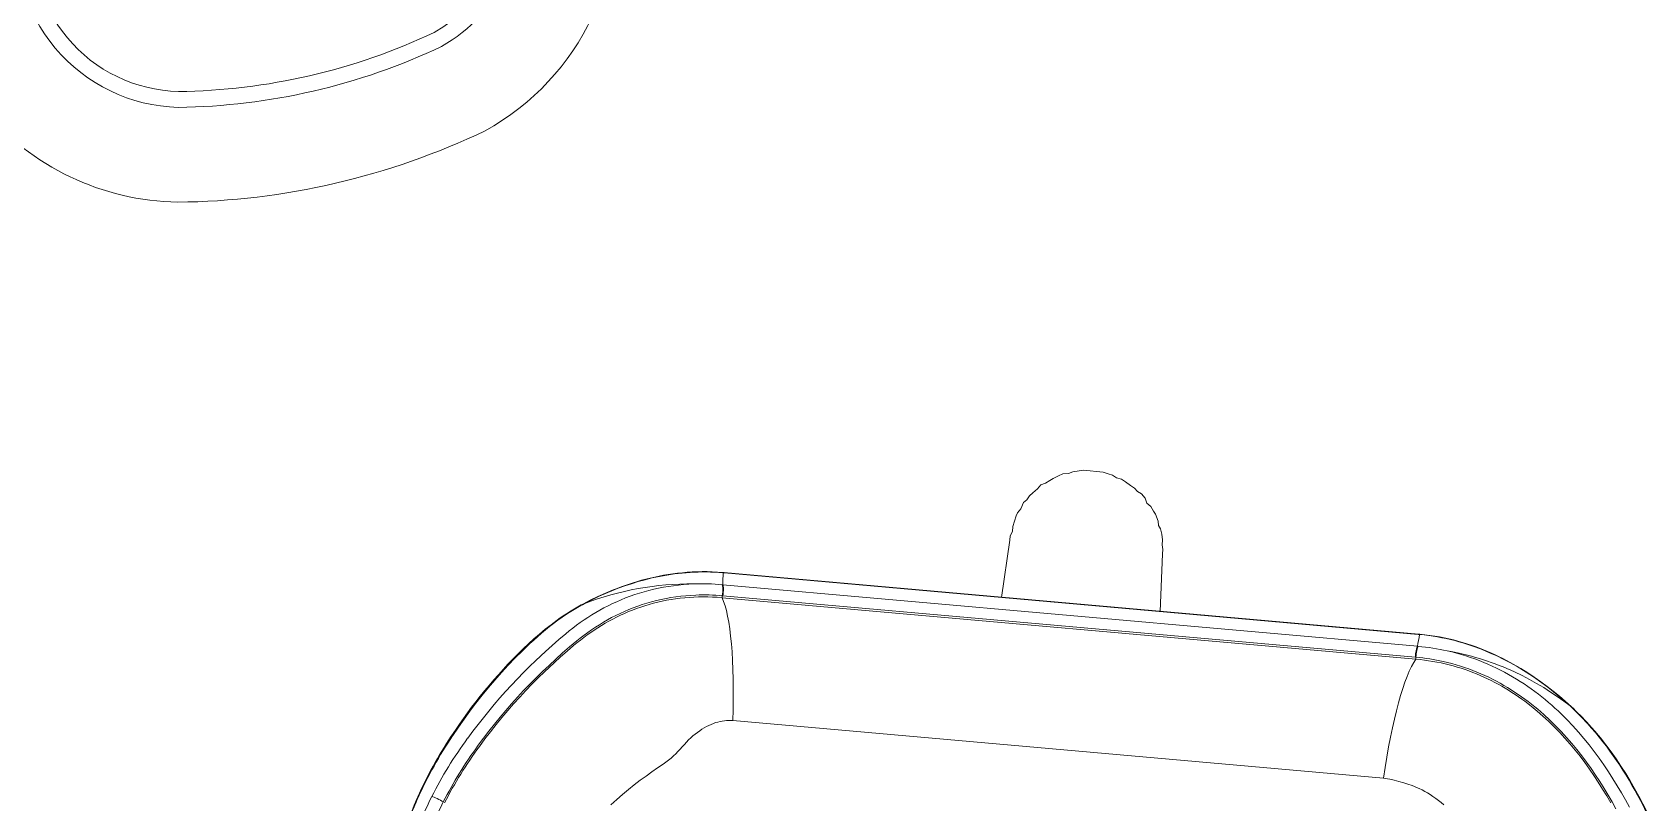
# Model space of a CAD drawing. Header units: metres. Extents: x 2999 to 3109, y 1752 to 1796.
# Drawn here: x 3007.452 to 3007.962, y 1760.934 to 1761.178 of the extents above; entities that cross this region are included whole.
import ezdxf

# ---------------------------------------------------------------- set-up
doc = ezdxf.new("R2010")
doc.units = ezdxf.units.M
doc.layers.add('MOCHO', color=3, linetype='Continuous', lineweight=15)
doc.layers.add('PAREDES', color=7, linetype='Continuous')

# ---------------------------------------------------------------- blocks, each defined once
blk = doc.blocks.new('*E58')
at = {"layer": 'MOCHO', "lineweight": 13, "extrusion": (0, 0, -1)}
for centre, major_axis, ratio, start_param, end_param in [((298.2832532743196, 410.9227221997448), (-0.3240056931972504, -2.738728284835815), 0.03556452878652137, 3.141552209854126, 3.454068899154663), ((317.3357129911165, 406.572426179237), (-0.9135398268699647, -2.646780014038086), 0.10244476118164, 3.141594648361206, 3.51560640335083), ((317.742817483304, 402.6443713696667), (-1.027923107147217, -2.604490995407104), 0.1122784527247029, 3.701299667358398, 5.337861061096191), ((394.7119794706086, 319.3539355786515), (-2.799997091293335, -0.003922162111848593), 0.170936587383689, 3.141592741012573, 3.394771575927734), ((394.7119947293977, 97.85671267826092), (-2.799997329711914, 0.003846788080409169), 0.1730251873906201, 2.888415336608887, 3.141592502593994), ((317.6690336087922, 14.37747989017498), (0.9225041270256044, -2.643669128417969), 0.1030152734350353, 4.092191219329834, 5.731472492218018)]:
    blk.add_ellipse(centre, major_axis=major_axis, ratio=ratio, start_param=start_param, end_param=end_param, dxfattribs=at)
at = {"layer": 'MOCHO', "lineweight": 13, "extrusion": (0, 0, -0.9999999999999999)}
for centre, major_axis, ratio, start_param, end_param in [((394.7232557157258, 318.9550860913469), (-2.788946628570557, -8.821478331810795e-06), 0.1649005914843016, 3.141640901565552, 3.395039796829224), ((317.3431211332063, 10.63219485599529), (0.8430398702621461, -2.670071840286255), 0.09591727547845288, 5.923357963562012, 6.283185958862305)]:
    blk.add_ellipse(centre, major_axis=major_axis, ratio=ratio, start_param=start_param, end_param=end_param, dxfattribs=at)
at = {"layer": 'MOCHO', "lineweight": 13, "extrusion": (0, 0, -0.9999999999999998)}
blk.add_ellipse((394.7050062040071, 98.24699435550701), major_axis=(-2.807202816009527, -0.0008936797385104005), ratio=0.1663215459855109, start_param=2.889029026031494, end_param=3.141645193099976, dxfattribs=at)

msp = doc.modelspace()

# ---------------------------------------------------------------- linework, layer by layer
at = {"layer": 'PAREDES', "color": 253, "lineweight": 0}
for p, q in [((3007.773612120845, 1761.036445926725), (3007.772185728219, 1761.035590169476)), ((3007.774651460752, 1761.037090444407), (3007.773612120845, 1761.036445926725)), ((3007.776321489887, 1761.037924603697), (3007.774651460752, 1761.037090444407)), ((3007.777726284554, 1761.03853672444), (3007.776321489887, 1761.037924603697)), ((3007.779453338063, 1761.038629175229), (3007.777726284554, 1761.03853672444)), ((3007.78085813273, 1761.039241295972), (3007.779453338063, 1761.038629175229)), ((3007.784212019454, 1761.039680633036), (3007.78085813273, 1761.039241295972)), ((3007.790424750382, 1761.039129885064), (3007.784212019454, 1761.039680633036)), ((3007.792097808991, 1761.038613244586), (3007.790424750382, 1761.039129885064)), ((3007.79340541284, 1761.038129001047), (3007.792097808991, 1761.038613244586)), ((3007.794680619749, 1761.037279302748), (3007.79340541284, 1761.038129001047)), ((3007.796242659085, 1761.036895279503), (3007.794680619749, 1761.037279302748)), ((3007.797517865994, 1761.036045581203), (3007.796242659085, 1761.036895279503)), ((3007.767167871311, 1761.031615073584), (3007.766318173012, 1761.030339866675)), ((3007.768228809178, 1761.032503227774), (3007.767167871311, 1761.031615073584)), ((3007.769698397724, 1761.033846258037), (3007.768228809178, 1761.032503227774)), ((3007.770791732531, 1761.035099866987), (3007.769698397724, 1761.033846258037)), ((3007.772185728219, 1761.035590169476), (3007.770791732531, 1761.035099866987)), ((3007.799136929704, 1761.034919849457), (3007.797517865994, 1761.036045581203)), ((3007.800412136613, 1761.034070151158), (3007.799136929704, 1761.034919849457)), ((3007.801300290802, 1761.033009213291), (3007.800412136613, 1761.034070151158)), ((3007.802586296692, 1761.032281333246), (3007.801300290802, 1761.033009213291)), ((3007.803807508702, 1761.030822543679), (3007.802586296692, 1761.032281333246)), ((3007.763371226414, 1761.026181188126), (3007.762919379815, 1761.025239039038)), ((3007.76446456122, 1761.027434797076), (3007.763371226414, 1761.026181188126)), ((3007.765257235145, 1761.029451712486), (3007.76446456122, 1761.027434797076)), ((3007.766318173012, 1761.030339866675), (3007.765257235145, 1761.029451712486)), ((3007.804287012211, 1761.029306729738), (3007.803807508702, 1761.030822543679)), ((3007.805540621161, 1761.028213394931), (3007.804287012211, 1761.029306729738)), ((3007.80639637841, 1761.026787002304), (3007.805540621161, 1761.028213394931)), ((3007.807040896093, 1761.025747662397), (3007.80639637841, 1761.026787002304)), ((3007.761886098858, 1761.021892921819), (3007.76174571212, 1761.020309284524)), ((3007.762402739336, 1761.023565980429), (3007.761886098858, 1761.021892921819)), ((3007.762919379815, 1761.025239039038), (3007.762402739336, 1761.023565980429)), ((3007.807831859463, 1761.023590360249), (3007.807040896093, 1761.025747662397)), ((3007.807956707191, 1761.022228761501), (3007.807831859463, 1761.023590360249)), ((3007.808601224874, 1761.021189421594), (3007.807956707191, 1761.022228761501)), ((3007.809059130423, 1761.019429971146), (3007.808601224874, 1761.021189421594)), ((3007.758263399403, 1760.999448781717), (3007.760888244316, 1761.017561459593)), ((3007.761007033094, 1761.018901460381), (3007.760888244316, 1761.017561459593)), ((3007.76174571212, 1761.020309284524), (3007.761007033094, 1761.018901460381)), ((3007.809273399466, 1761.017692118657), (3007.809059130423, 1761.019429971146)), ((3007.809133012728, 1761.016108481362), (3007.809273399466, 1761.017692118657)), ((3007.80936887973, 1761.014614265381), (3007.809133012728, 1761.016108481362)), ((3007.809250090952, 1761.013274264592), (3007.808488056829, 1760.994996451725)), ((3007.809250090952, 1761.013274264592), (3007.80936887973, 1761.014614265381)), ((3007.670482337322, 1761.007319866691), (3007.670080670341, 1761.007355244006)), ((3007.670588872397, 1761.007220978604), (3007.670192342652, 1761.007255900512)), ((3007.890323748969, 1760.987831301499), (3007.670481531778, 1761.007319938101)), ((3007.890199131206, 1760.987752904716), (3007.670588872397, 1761.007220978604)), ((3007.670120902043, 1761.00346732307), (3007.669919821623, 1761.003485163824)), ((3007.889915067835, 1760.983982946143), (3007.670120902043, 1761.00346732307)), ((3007.669955078405, 1760.999991610987), (3007.669869893202, 1760.999371523131)), ((3007.889433848489, 1760.979907553971), (3007.669869893202, 1760.999371523131)), ((3007.67014933192, 1760.999974605202), (3007.669955078405, 1760.999991610987)), ((3007.889268437494, 1760.980550071209), (3007.67014933192, 1760.999974605202)), ((3007.890587771633, 1760.98771823795), (3007.890199131206, 1760.987752904716)), ((3007.890716629896, 1760.98779625882), (3007.890322951026, 1760.987831372235)), ((3007.889458701562, 1760.980532990168), (3007.889268437494, 1760.980550071209)), ((3007.889458700216, 1760.980532974969), (3007.889433848489, 1760.979907553971)), ((3007.89011205484, 1760.9839654989), (3007.889915067835, 1760.983982946143)), ((3007.879135906228, 1760.942207461017), (3007.673289960357, 1760.960455352101)), ((3007.58427025139, 1760.9556524678), (3007.58419697377, 1760.955541073596)), ((3007.584672757043, 1760.95578950093), (3007.584601513367, 1760.955682215563)), ((3007.589384688504, 1760.954891488922), (3007.589370405483, 1760.954871891474)), ((3007.59274670727, 1760.952682654147), (3007.592728627181, 1760.952657894009))]:
    msp.add_line(p, q, dxfattribs=at)
for points in [[(3007.547812152769, 1761.3361122527, 0.3401593093441144), (3007.457016732609, 1761.311821885442, 0.1095067268028012), (3007.417670458368, 1761.220082526529, 0.4563417198936291), (3007.497656077596, 1761.124536310261, 0.109506726802788), (3007.594886374671, 1761.147130747656, 0.3266145305219306), (3007.634770147379, 1761.232237233221, 0.2322432998430484)], [(3007.535988102795, 1761.308538153427, 0.3357984880341346), (3007.481086467922, 1761.293908241129, 0.1083163766346907), (3007.447230833559, 1761.214945871222, 0.451927921503393), (3007.497799614226, 1761.154539316885, 0.1078195159714078), (3007.581130219809, 1761.173807442788, 0.3187205828899313), (3007.605451988014, 1761.22582417323, 0.2298436181067822)], [(3007.534023877262, 1761.303939429161, 0.3345918956362035), (3007.485091551981, 1761.290913240547, 0.1080560500823758), (3007.452159379547, 1761.214098612067, 0.4507670874516383), (3007.49783256865, 1761.159540049595, 0.1074514992916129), (3007.578819918018, 1761.178245743807, 0.3165805739499905), (3007.600561759257, 1761.224768226315, 0.2292804431322897)]]:
    msp.add_lwpolyline(points, format="xyb", close=True, dxfattribs=at)
for points in [[(3007.625857282726, 1760.997361885232), (3007.628173028421, 1760.998559638045), (3007.630531758992, 1760.999701421288), (3007.632936384287, 1761.000785154123), (3007.635390330325, 1761.001808357633), (3007.636637112241, 1761.002296397669), (3007.637897608554, 1761.002768072085), (3007.639172662698, 1761.003223045698), (3007.640462553808, 1761.003660665712), (3007.641768125694, 1761.004080428409), (3007.643089679807, 1761.004481587103), (3007.644428047829, 1761.004863501287), (3007.645783536978, 1761.005225316535), (3007.647156980664, 1761.005566239005), (3007.648548704375, 1761.005885274784), (3007.6499595115, 1761.006181464189), (3007.651389638061, 1761.006453668056), (3007.652839693796, 1761.006700729411), (3007.654309755513, 1761.006921354701), (3007.655800279996, 1761.007114216691), (3007.657311242078, 1761.007277908323), (3007.658842839192, 1761.007410941531), (3007.660394819914, 1761.007511776131), (3007.66196675534, 1761.007578857033), (3007.66355762467, 1761.007610605029), (3007.665166174213, 1761.007605492191), (3007.66679081235, 1761.007562066503), (3007.668429692252, 1761.00747902112), (3007.670080670341, 1761.007355244006)], [(3007.670192342652, 1761.007255900512), (3007.668852660053, 1761.007360966465), (3007.667520640786, 1761.007439036125), (3007.66619742951, 1761.00749066671), (3007.664884043525, 1761.007516533956), (3007.663581428181, 1761.007517365934), (3007.662290356732, 1761.007493936604), (3007.661011497388, 1761.007447044561), (3007.659745346266, 1761.007377534289), (3007.658492261347, 1761.007286247201), (3007.657252438326, 1761.007174008459), (3007.656025880218, 1761.007041629669), (3007.654812523852, 1761.006889867031), (3007.652424972334, 1761.006531216653), (3007.650088717184, 1761.006103651168), (3007.647802198982, 1761.005612302605), (3007.645563287165, 1761.005061648975), (3007.643369526392, 1761.004455614986), (3007.641218539795, 1761.003797628198), (3007.639107941834, 1761.003090672711), (3007.637035383887, 1761.002337285118), (3007.634998541751, 1761.001539586249), (3007.632995169319, 1761.00069936833), (3007.631023240763, 1760.999818143643), (3007.629081019414, 1760.998897230338), (3007.627166933471, 1760.997937732809), (3007.62621999369, 1760.997443822709)], [(3007.589384703703, 1760.954891487574), (3007.591004844486, 1760.957085278897), (3007.592654935178, 1760.959251277774), (3007.594335136868, 1760.961390955807), (3007.596045761457, 1760.963505066583), (3007.597787437702, 1760.965594136461), (3007.599561217994, 1760.967658286605), (3007.6013685797, 1760.969697248186), (3007.603211267789, 1760.971710315052), (3007.605091148607, 1760.97369624947), (3007.607008059386, 1760.975654943322), (3007.608960678722, 1760.977589807196), (3007.610947126729, 1760.979505036473), (3007.613995620296, 1760.982354163354), (3007.616080503246, 1760.984241043715), (3007.61821250119, 1760.986110941259), (3007.620397759181, 1760.987950750178), (3007.621515629625, 1760.98885601681), (3007.622654168868, 1760.989749754663), (3007.623812615043, 1760.990627343855), (3007.624989436314, 1760.991483773211), (3007.626189205666, 1760.992319479853), (3007.627410180894, 1760.993132090695), (3007.628652108577, 1760.993920647826), (3007.629915205708, 1760.994684488639), (3007.63119967408, 1760.995422951875), (3007.632505555411, 1760.996135298552), (3007.633832859675, 1760.996820777188), (3007.635181533357, 1760.99747861129), (3007.636551462144, 1760.998108029754), (3007.637942468234, 1760.99870823647), (3007.639354330922, 1760.999278469765), (3007.640786673473, 1760.999817935845), (3007.642239106645, 1761.000325872661), (3007.64371106997, 1761.000801487387), (3007.645201962769, 1761.001244052035), (3007.646711047574, 1761.001652850744), (3007.648237513618, 1761.002027204788), (3007.649780382944, 1761.00236645026), (3007.651338609686, 1761.002670021186), (3007.652911009841, 1761.002937348516), (3007.654496272044, 1761.003167981722), (3007.656092966036, 1761.003361511451), (3007.657699516305, 1761.003517617819), (3007.659314238737, 1761.003636051842), (3007.660935299059, 1761.003716685075)], [(3007.59274684848, 1760.952682519082), (3007.594418428561, 1760.954938002328), (3007.596122729338, 1760.957164635631), (3007.597859763366, 1760.959363597389), (3007.599629637249, 1760.961535398979), (3007.601432889687, 1760.963680069236), (3007.603270485706, 1760.965797262202), (3007.605143767394, 1760.967886047028), (3007.607054482579, 1760.969945058621), (3007.609005723216, 1760.971974788804), (3007.611000342904, 1760.973980989409), (3007.61303770391, 1760.975969599222), (3007.615116598601, 1760.977945657812), (3007.617239182511, 1760.979913263236), (3007.619405745571, 1760.981867564507), (3007.621615989575, 1760.983794311345), (3007.622737941943, 1760.984740958666), (3007.623872495407, 1760.985673024079), (3007.625024370687, 1760.98659036483), (3007.626192289695, 1760.987487548971), (3007.627374794273, 1760.988359359656), (3007.628575992764, 1760.989205830965), (3007.629799148943, 1760.990027837766), (3007.631043158416, 1760.990823808259), (3007.632308188536, 1760.991593038283), (3007.633594357018, 1760.99233478212), (3007.634901705578, 1760.993048300791), (3007.63623014761, 1760.993732790101), (3007.637579548212, 1760.994387419498), (3007.63894966744, 1760.99501138306), (3007.640340263999, 1760.995603859669), (3007.641750992901, 1760.996164068033), (3007.643181413917, 1760.996691189349), (3007.644630954074, 1760.997184462538), (3007.646098978254, 1760.997643116709), (3007.647584717245, 1760.998066423498), (3007.649087313333, 1760.99845369302), (3007.650605820309, 1760.998804273873), (3007.652139106016, 1760.999117577096), (3007.653685982895, 1760.999393079911), (3007.655245121686, 1760.999630302737), (3007.656815058177, 1760.999828885187), (3007.658394154711, 1760.999988497566), (3007.659980655222, 1761.000108943226), (3007.66157272948, 1761.000190139319)], [(3007.593084121044, 1760.952308845693), (3007.594822999774, 1760.954656660979), (3007.596590890388, 1760.956964374417), (3007.598386234133, 1760.959232200778), (3007.600207968811, 1760.961460081042), (3007.602055553783, 1760.963647618902), (3007.603928896674, 1760.965794117902), (3007.605828426668, 1760.967898544303), (3007.607755416975, 1760.969959881453), (3007.609712578491, 1760.97198037061), (3007.61169584852, 1760.9739611838), (3007.613696574024, 1760.975902168997), (3007.616723055804, 1760.978746292647), (3007.618761657797, 1760.980602886006), (3007.620819144276, 1760.982422465819), (3007.622900399686, 1760.984195331477), (3007.623955246896, 1760.985062542988), (3007.625026150301, 1760.985918205706), (3007.62611079791, 1760.986757147837), (3007.627204886409, 1760.987572643143), (3007.628310652307, 1760.988363482348), (3007.62943230214, 1760.989131498395), (3007.630570082542, 1760.989876363053), (3007.631724030433, 1760.990597628815), (3007.632894217175, 1760.99129489108), (3007.634080690847, 1760.991967655396), (3007.635283444118, 1760.9926154935), (3007.636502478125, 1760.993237899785), (3007.637737722047, 1760.993834420977), (3007.638989101025, 1760.994404558207), (3007.640256480749, 1760.994947833194), (3007.641539726911, 1760.995463767656), (3007.642838609965, 1760.995951845799), (3007.644152891905, 1760.996411629171), (3007.645482281043, 1760.996842592168), (3007.646826416434, 1760.997244291919), (3007.648184905387, 1760.997616273047), (3007.649557323466, 1760.997958067671), (3007.650943188134, 1760.998269243699), (3007.652341934607, 1760.998549391646), (3007.653752998102, 1760.998798102029), (3007.655175748135, 1760.999015001824), (3007.656609493426, 1760.999199723399), (3007.658053496235, 1760.999351979829), (3007.659506983037, 1760.999471426092), (3007.660969106142, 1760.999557830966), (3007.662438984768, 1760.999610935526), (3007.663915675129, 1760.999630547708), (3007.665398190534, 1760.999616509885), (3007.666885470994, 1760.999568701567), (3007.668376422565, 1760.999487051229), (3007.669869893202, 1760.999371523131)], [(3007.62163599696, 1760.994923643139), (3007.62062284221, 1760.994278604958), (3007.619620894954, 1760.993616397059), (3007.618634991884, 1760.992940604087), (3007.617660339639, 1760.992248648568), (3007.615754078267, 1760.9908265321), (3007.613898895648, 1760.989356460023), (3007.61209163916, 1760.987845896124), (3007.610329823424, 1760.986302919049), (3007.608611604864, 1760.984735244183), (3007.60693490627, 1760.983148815371), (3007.605297708272, 1760.98154780972), (3007.603697055967, 1760.979933454236), (3007.602129736945, 1760.978304762268), (3007.600593936716, 1760.976660791745), (3007.599088584193, 1760.975000519376), (3007.597612298328, 1760.973322535753), (3007.596164299556, 1760.97162703253), (3007.59474363557, 1760.969914844727), (3007.593349255162, 1760.968186555719), (3007.591980303742, 1760.966442547632), (3007.59063602368, 1760.964683086767), (3007.589315853965, 1760.962908238175), (3007.588019382876, 1760.961118023035), (3007.586746275448, 1760.959312118721), (3007.585496376403, 1760.957490156037), (3007.584269604145, 1760.95565156012)], [(3007.584672696248, 1760.955789506319), (3007.586435320502, 1760.958392396639), (3007.588242604332, 1760.960961319287), (3007.590094723061, 1760.963497560781), (3007.591992351042, 1760.966001643438), (3007.593936763639, 1760.968473438883), (3007.595929747375, 1760.970912191326), (3007.597973751921, 1760.973316504095), (3007.600071380452, 1760.975684292899), (3007.602225293206, 1760.978016363562), (3007.604438310216, 1760.980316188457), (3007.606714492978, 1760.982586210798), (3007.609061366519, 1760.984826299649), (3007.610262876963, 1760.985932205774), (3007.611483858351, 1760.987026030619), (3007.612724935087, 1760.988105313847), (3007.613986695198, 1760.989167184751), (3007.615269791927, 1760.990208644298), (3007.616575453595, 1760.991227132659), (3007.617905082068, 1760.992220319718), (3007.619260059218, 1760.993186168177), (3007.620641539899, 1760.994122844686), (3007.622049070955, 1760.995028520576)], [(3007.938208085144, 1760.965102914535), (3007.936498473624, 1760.966636966453), (3007.934755287039, 1760.968134243586), (3007.932976995093, 1760.969594590542), (3007.931161800058, 1760.971017599907), (3007.92930779954, 1760.972402720363), (3007.927412852757, 1760.973749130674), (3007.925474645382, 1760.975055779895), (3007.923490461556, 1760.976321407582), (3007.921457327796, 1760.977544439126), (3007.919372007603, 1760.978722924956), (3007.91723106533, 1760.979854397012), (3007.915030884079, 1760.980935897795), (3007.912767725522, 1760.981963791245), (3007.911611378644, 1760.982456335634), (3007.910437887288, 1760.982933810062), (3007.909246826046, 1760.983395562914), (3007.90803770333, 1760.98384088717), (3007.906810019948, 1760.98426907648), (3007.905563200233, 1760.984679339368), (3007.904296853111, 1760.985070806718), (3007.90301075691, 1760.985442533124), (3007.901704879455, 1760.98579346447), (3007.900379330273, 1760.986122503444), (3007.899034377125, 1760.986428523386), (3007.89767042322, 1760.986710370312), (3007.896287997398, 1760.986966925056), (3007.894887718346, 1760.987197045169), (3007.893470250833, 1760.987399676025), (3007.892036236829, 1760.987573765022), (3007.890587771633, 1760.98771823795)], [(3007.890716629896, 1760.98779625882), (3007.892291254537, 1760.98763594529), (3007.893848553147, 1760.987440801884), (3007.895386031807, 1760.987212244516), (3007.896902863569, 1760.986951571963), (3007.898398166568, 1760.986660241054), (3007.899871133584, 1760.986339686681), (3007.901321047729, 1760.985991412323), (3007.902747565835, 1760.985616903644), (3007.904142690022, 1760.985219856724), (3007.905529565516, 1760.984794819103), (3007.906877963996, 1760.984352359426), (3007.908217600569, 1760.983884068477), (3007.909521368672, 1760.98340065176), (3007.910816038167, 1760.982893394369), (3007.912077664352, 1760.982372813426), (3007.913329986141, 1760.981830217619), (3007.914551816955, 1760.981275787656), (3007.915764198761, 1760.980700994714), (3007.916948612284, 1760.980115522636), (3007.918123508559, 1760.979511164192), (3007.919272930949, 1760.978896962456), (3007.920412801323, 1760.978265210133), (3007.922636716158, 1760.9769667347), (3007.924799676852, 1760.975618639178), (3007.926905778372, 1760.974223225953), (3007.928958775708, 1760.972782245448), (3007.930961936889, 1760.971297138934), (3007.932918120332, 1760.969769046988), (3007.934829969729, 1760.968198761581), (3007.936699728589, 1760.966586880386), (3007.938529912818, 1760.964933272281)], [(3007.889268437494, 1760.980550071209), (3007.889341297079, 1760.981558071069), (3007.889473806808, 1760.982528491932), (3007.889602086635, 1760.983154241591), (3007.88972038132, 1760.983570585898), (3007.889818101734, 1760.983818950001), (3007.889891072328, 1760.983950208705), (3007.889915067835, 1760.983982946143)], [(3007.938208100343, 1760.965102913187), (3007.936207606767, 1760.966618802913), (3007.934149563739, 1760.968092720962), (3007.932034401314, 1760.969521397037), (3007.929863044757, 1760.970901271845), (3007.927637079027, 1760.972228451883), (3007.925358680498, 1760.973498975902), (3007.923030531147, 1760.974708883785), (3007.920655812794, 1760.975854324291), (3007.919452209502, 1760.976401654441), (3007.918238562438, 1760.976931416324), (3007.91701553707, 1760.977443167988), (3007.915783814063, 1760.977936466134), (3007.914544136225, 1760.978410877273), (3007.9132972835, 1760.978866041216), (3007.912044052376, 1760.979301611625), (3007.910785243386, 1760.979717287757), (3007.909521708048, 1760.980112825626), (3007.90825431173, 1760.980487964698), (3007.906983960978, 1760.980842563335), (3007.905711571286, 1760.981176494426), (3007.90443804699, 1760.981489677803), (3007.903164282615, 1760.98178209544), (3007.900619653883, 1760.982304864029), (3007.899350558582, 1760.982535471753)], [(3007.899350558582, 1760.982535471753), (3007.900838341914, 1760.982186444478), (3007.902315039112, 1760.981806016945), (3007.903779344147, 1760.981394749165), (3007.905229957722, 1760.980953277143), (3007.906665654812, 1760.980482383482), (3007.908085331984, 1760.979982840009), (3007.909488101769, 1760.97945552195), (3007.910873165195, 1760.978901266053), (3007.912239837768, 1760.978320990823), (3007.91358752484, 1760.977715591487), (3007.914915671593, 1760.977086066966), (3007.916223842105, 1760.976433375007), (3007.917511647398, 1760.97575848451), (3007.918778835285, 1760.975062352254), (3007.920025283631, 1760.974345846892), (3007.921250964192, 1760.973609859395), (3007.922455947029, 1760.972855180107), (3007.923640346454, 1760.97208258013), (3007.924804336229, 1760.971292809978), (3007.925948086071, 1760.970486574571), (3007.927071852851, 1760.969664525145), (3007.928175833989, 1760.968827333526), (3007.929260279619, 1760.967975574955), (3007.93032548547, 1760.967109820633), (3007.931371811141, 1760.966230498234), (3007.932399649322, 1760.965338063133), (3007.933409345761, 1760.96443295955), (3007.934401225236, 1760.963515740792), (3007.935375521336, 1760.96258696825), (3007.937272920318, 1760.960696599864), (3007.939104697493, 1760.958765128585), (3007.940873939524, 1760.956795405735), (3007.942583682842, 1760.954789888806), (3007.944236805909, 1760.952750635702), (3007.945836123105, 1760.950679327046), (3007.947384426661, 1760.94857704801), (3007.94888430082, 1760.946444611153), (3007.950337783636, 1760.944283061276), (3007.951746703826, 1760.942093155367), (3007.953112909134, 1760.939875173859), (3007.954437951791, 1760.937629346791), (3007.955722945573, 1760.935356142208), (3007.956968795891, 1760.93305592408)], [(3007.889433858783, 1760.979907583695), (3007.890780657503, 1760.979774359808), (3007.892120419937, 1760.979614293847), (3007.893452251663, 1760.979427664239), (3007.894775428146, 1760.979214764989), (3007.896089324989, 1760.978975896543), (3007.897393433134, 1760.978711364439), (3007.898687291816, 1760.978421500573), (3007.899970468457, 1760.978106695615), (3007.901242549234, 1760.977767292615), (3007.902503071658, 1760.977403776807), (3007.903751526293, 1760.977016622265), (3007.904987364844, 1760.9766063831), (3007.906210222265, 1760.976173520586), (3007.907419877037, 1760.975718559869), (3007.908616133999, 1760.975241977798), (3007.909798800682, 1760.974744281624), (3007.910967751667, 1760.974225957335), (3007.91212283383, 1760.97368752401), (3007.913263968695, 1760.973129478794), (3007.914391092986, 1760.972552317485), (3007.915504126879, 1760.971956522026), (3007.916603096943, 1760.971342564934), (3007.917687968952, 1760.970710924111), (3007.918758811029, 1760.970062022431), (3007.9198156609, 1760.969396285466), (3007.920858632288, 1760.968714132048), (3007.921887816975, 1760.968015906363), (3007.922903370239, 1760.967301977606), (3007.923905471014, 1760.96657263628), (3007.925869527178, 1760.96506924428), (3007.927780696465, 1760.963508394004), (3007.929640735097, 1760.96189175265), (3007.931451601304, 1760.960220846964), (3007.933214583048, 1760.958497937116), (3007.934930904426, 1760.956725426805), (3007.936602162558, 1760.954905089244), (3007.938229857977, 1760.953038644936), (3007.939815360198, 1760.951127718768), (3007.941359949265, 1760.949173790379), (3007.942864732645, 1760.947178293428), (3007.944330732379, 1760.945142561921), (3007.945758868535, 1760.943067816358), (3007.947149883214, 1760.940955170466), (3007.948504453681, 1760.938805697766), (3007.949823090389, 1760.936620318064), (3007.951106193357, 1760.934399915002)], [(3007.898077889951, 1760.979182174513), (3007.899446516824, 1760.978861111917), (3007.900806374364, 1760.978511369491), (3007.902156419342, 1760.978133361401), (3007.903495593812, 1760.977727595028), (3007.90482278712, 1760.977294674336), (3007.906137011549, 1760.976835207709), (3007.90743753065, 1760.976349873166), (3007.908723607972, 1760.975839348726), (3007.9099946327, 1760.975304347228), (3007.911249970356, 1760.974745660199), (3007.912489121905, 1760.974164051839), (3007.9137115812, 1760.973560378891), (3007.914916958292, 1760.972935426525), (3007.916104973669, 1760.972290016072), (3007.917275374174, 1760.971624920574), (3007.918428089037, 1760.970940896906), (3007.919563058646, 1760.970238654997), (3007.920680282835, 1760.969518884187), (3007.921779822237, 1760.968782268428), (3007.922861776342, 1760.968029411636), (3007.923926262535, 1760.967260946775), (3007.92497340801, 1760.966477444668), (3007.926003327457, 1760.965679507882), (3007.927016174427, 1760.964867658948), (3007.92801221867, 1760.964042348822), (3007.928991782652, 1760.963203931879), (3007.929955188834, 1760.96235276249), (3007.931834624705, 1760.960613999254), (3007.933652484987, 1760.958829837615), (3007.935411189528, 1760.957003555647), (3007.937113183941, 1760.955138030859), (3007.9387609119, 1760.953235773292), (3007.940356759734, 1760.951298991705), (3007.941903030448, 1760.949329473328), (3007.943402083211, 1760.947328602134), (3007.944856142883, 1760.945297283816), (3007.946267081673, 1760.943236593193), (3007.947636430681, 1760.941147558731), (3007.948965782934, 1760.939030697901), (3007.950256520401, 1760.936886393699), (3007.951509725112, 1760.934715101668), (3007.952726267664, 1760.932517311409)], [(3007.673289960357, 1760.960455352101), (3007.672641432192, 1760.960496712775), (3007.67198201295, 1760.960505935938), (3007.671312415583, 1760.960481732917), (3007.670633316881, 1760.960422925476), (3007.66994535698, 1760.960328353946), (3007.669249327631, 1760.960197013718), (3007.668546257135, 1760.960028063037), (3007.66783722257, 1760.959820778368), (3007.667123348929, 1760.959574631068), (3007.66640577737, 1760.959289274881), (3007.665685680421, 1760.958964544592), (3007.66496426063, 1760.958600440825), (3007.664242733154, 1760.958197192862), (3007.663522332876, 1760.957755166103), (3007.662804312682, 1760.957275015399), (3007.662089932675, 1760.956757563466), (3007.661380362254, 1760.956203732967), (3007.660676647498, 1760.955614610685), (3007.659979776386, 1760.954991319188), (3007.659290641282, 1760.954335112066), (3007.658610075106, 1760.953647263499), (3007.657938835262, 1760.95292914627), (3007.657274894451, 1760.952186316843), (3007.656607390276, 1760.95143698663), (3007.655925387696, 1760.950696646813), (3007.655220395489, 1760.949974919458), (3007.654486662191, 1760.949276649521), (3007.65372159277, 1760.948603062739), (3007.652925304513, 1760.947952371786), (3007.652099696548, 1760.947320425532), (3007.651248104252, 1760.946701735376), (3007.649482711019, 1760.945478861633), (3007.647662601708, 1760.944235869441), (3007.645819056326, 1760.942937679449), (3007.643968057893, 1760.941568720621), (3007.642112231764, 1760.940133034046), (3007.640252883729, 1760.938636018581), (3007.638392256557, 1760.937081373931), (3007.636533310767, 1760.935471219658), (3007.634679562831, 1760.933806170792)], [(3007.943796708411, 1760.959471137548), (3007.945039087712, 1760.958079223218), (3007.946251052494, 1760.956667870046), (3007.947432985097, 1760.955238453427), (3007.948585798261, 1760.953791765595), (3007.949710373358, 1760.952328417744), (3007.950807781643, 1760.950848743824), (3007.951879039338, 1760.949352975434), (3007.952924809644, 1760.947841681836), (3007.953945740559, 1760.946315433638), (3007.954942574727, 1760.944774486692), (3007.955915938592, 1760.943219168424), (3007.956866486675, 1760.941649604632), (3007.957794991427, 1760.940065696203), (3007.95870192229, 1760.938467554706), (3007.959587670985, 1760.936855451782), (3007.960452560353, 1760.935229573269), (3007.961296868987, 1760.933590124246), (3007.962121761173, 1760.931935377754)], [(3007.962466503461, 1760.931692795446), (3007.961231199788, 1760.934162097169), (3007.959949579747, 1760.936600885253), (3007.958619707734, 1760.939010480163), (3007.957240326823, 1760.941390181451), (3007.955809723744, 1760.943739497624), (3007.954325509946, 1760.946058441284), (3007.952785330519, 1760.94834619486), (3007.951186776276, 1760.950601501358), (3007.949527370287, 1760.952822512375), (3007.947803719479, 1760.955008104093), (3007.946012487697, 1760.957156412367), (3007.94509049021, 1760.958215840529), (3007.94415118756, 1760.95926408852)], [(3007.898249250678, 1760.933824530677), (3007.897402436555, 1760.93454044311), (3007.896549355337, 1760.935222552018), (3007.895690686185, 1760.935868928352), (3007.894827329995, 1760.936477638729), (3007.893960683021, 1760.937047931319), (3007.893092651866, 1760.937579713697), (3007.892225322068, 1760.938073183942), (3007.891360885289, 1760.938528959643), (3007.890501548977, 1760.938948009306), (3007.889649445665, 1760.939331752316), (3007.888806588717, 1760.93968207817), (3007.887974923691, 1760.9400012347), (3007.887156239362, 1760.940291774685), (3007.885563540474, 1760.940798307729), (3007.884035776174, 1760.941224575903), (3007.882572867264, 1760.94158895295), (3007.881167118757, 1760.941896823755), (3007.880481494466, 1760.942025417579), (3007.879804780285, 1760.942131316274), (3007.879135916523, 1760.942207490741)]]:
    msp.add_lwpolyline(points, dxfattribs=at)
for centre, radius, start, end in [((3008.650935112295, 1760.986866778198), 0.9809546420673225, 178.8090247033286, 179.0303503551292), ((3007.663551163991, 1760.930757798164), 0.07300571581387866, 84.99544074186173, 92.05340271079622), ((3007.660312054309, 1760.932841378003), 0.07314394281761491, 118.1027896761578, 121.9272291010106), ((3007.660272991555, 1760.933831680574), 0.07215342022411202, 118.1611312835595, 121.9891525099489), ((3007.664176525043, 1760.933029205336), 0.06721132801154579, 85.06785440250239, 92.22023736755143), ((3006.784542595687, 1761.18498171416), 1.1234984664329, 349.694053522496, 349.8876070890184), ((3007.883324470616, 1760.913236212595), 0.06757594579289931, 77.38944774807852, 84.79176085192573), ((3007.883583085968, 1760.911237822747), 0.07302022667385803, 77.52975366933396, 84.8701167867215), ((3007.875144708363, 1760.896942960102), 0.09285913569834445, 42.3272310186267, 47.22419054493277), ((3007.875178111192, 1760.896509246568), 0.09324899108475149, 42.29421584915479, 47.20428653283181), ((3007.658018419378, 1760.898537850648), 0.09251973263425267, 155.8852560088196, 160.5504806502244), ((3007.657447968601, 1760.89844209145), 0.09184563376190892, 155.6199657038776, 160.3290123292379), ((3007.654175403331, 1760.897835009772), 0.08538329627395332, 153.1002536093156, 158.9127251539414), ((3007.654189258562, 1760.897792498535), 0.08140348311985125, 153.0015171536571, 158.8240963794964)]:
    msp.add_arc(centre, radius, start, end, dxfattribs=at)
at = {"layer": 'PAREDES', "color": 253, "lineweight": 0, "extrusion": (0, 0, -1)}
for centre, major_axis, ratio, start_param, end_param in [((3007.669837334806, 1761.004565879946), (-0.000243334356861716, -0.002789358180319803), 0.170936587383689, 3.141592741012573, 3.394771575927734), ((3007.670235615184, 1761.004541893344), (-0.0002462565829339984, -0.00277800552200399), 0.1649005914843016, 3.141640901565552, 3.395039796829224), ((3007.657275405012, 1760.905885570586), (-0.03177084032019178, -0.0929781075412754), 0.9586157336662814, 2.464782476425171, 2.837867975234985), ((3007.669568502105, 1761.000794586519), (-0.0002412061949342018, -0.002789543247993452), 0.1687052129627162, 3.394572973251343, 4.98975658416748), ((3007.662006732442, 1760.942130462206), (-0.005298030602311487, -0.0597646016828291), 0.169303290049235, 3.418594360351562, 4.385780334472656), ((3007.890076190537, 1760.985035081524), (-0.0002469872266423646, -0.002796268218292472), 0.1663215459855109, 2.889029026031494, 3.141645193099976), ((3007.89046555811, 1760.985007580565), (-0.0002510728481529659, -0.002788672415649894), 0.1730251873906201, 2.888415336608887, 3.141592502593994), ((3007.887139505159, 1760.922172826905), (-0.005298029742416609, -0.0597646017590573), 0.1714219888051351, 1.897405028343201, 2.864591360092163), ((3007.665341246933, 1760.930592362632), (0.08810838544007256, 0.0720512488302101), 0.6819158057317696, 4.078610420227051, 4.286600112915039), ((3007.665761239869, 1760.930843545157), (0.08873197051903801, 0.07226661395629441), 0.6764992573539427, 4.077944755554199, 4.286827087402344), ((3007.670203929439, 1760.915816265497), (0.08938934263165328, 0.0708236507357901), 0.754304438040369, 4.164318084716797, 4.362415790557861), ((3007.673492711781, 1760.913186931233), (0.08935751969927479, 0.06893384180466193), 0.7631640393412655, 4.156604290008545, 4.351616859436035), ((3007.673191035422, 1760.9134987874), (0.0887126654785002, 0.06838973055643226), 0.7605277165260474, 4.154007434844971, 4.349639415740967), ((3007.576128666174, 1760.935194620039), (0.002555729871819652, -0.001143667719665487), 0.10244476118164, 3.141594648361206, 3.51560640335083), ((3007.580077257559, 1760.935253278149), (0.00250350666551622, -0.001253868098251822), 0.1122784527247029, 3.701299667358398, 5.337861061096191)]:
    msp.add_ellipse(centre, major_axis=major_axis, ratio=ratio, start_param=start_param, end_param=end_param, dxfattribs=at)
at = {"layer": 'PAREDES', "color": 253, "lineweight": 0, "extrusion": (0, 0, -0.9999999999999999)}
msp.add_ellipse((3007.669763568762, 1761.000777508651), major_axis=(-0.0002472419312471544, -0.002789014652726362), ratio=0.1690010648795719, start_param=3.394535779953003, end_param=4.989390850067139, dxfattribs=at)
at = {"layer": 'PAREDES', "color": 253, "lineweight": 0, "extrusion": (0, 0, -0.9999999999999997)}
msp.add_ellipse((3007.889986220308, 1760.981254948055), major_axis=(-0.0002531690358791297, -0.002788482762601355), ratio=0.1708434231935811, start_param=1.293430924415588, end_param=2.888601779937744, dxfattribs=at)

# ---------------------------------------------------------------- block references
at = {"layer": 'PAREDES', "color": 253, "lineweight": 0, "extrusion": (0, 0, -1), "xscale": 0.000999982880766, "yscale": 0.000999982880766, "zscale": -0.000999982880766, "rotation": 140.0659303304276}
msp.add_blockref('*E58', (-3006.924202375608, 1761.027871762262), dxfattribs=at)

doc.saveas('drawing.dxf')
